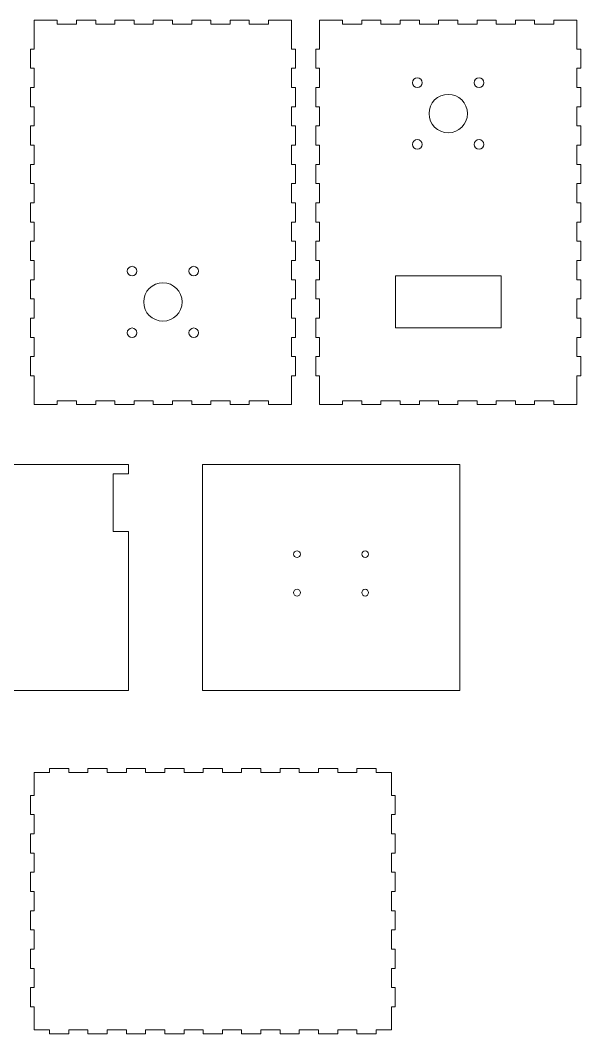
# Model space of a CAD drawing. Header units: millimetres. Extents: x 680 to 1373, y -561 to -34.
# Drawn here: x 1081 to 1373, y -561 to -34 of the extents above; entities that cross this region are included whole.
import ezdxf

# ---------------------------------------------------------------- set-up
doc = ezdxf.new("R2010")
doc.units = ezdxf.units.MM
doc.header["$MEASUREMENT"] = 0
doc.layers.add('line', color=7, linetype='Continuous', lineweight=0)

# ---------------------------------------------------------------- blocks, each defined once
blk = doc.blocks.new('Block_0')
at = {"layer": 'line', "color": 250, "lineweight": 9, "true_color": 0x231f20}
for points in [[(1139.14, -166.94), (1139.14, -166.94), (1139.14, -166.94), (1139.14, -166.94), (1137.76, -166.94), (1136.64, -165.82), (1136.64, -164.44), (1136.64, -164.44), (1136.64, -164.44), (1136.64, -164.44), (1136.64, -163.06), (1137.76, -161.94), (1139.14, -161.94), (1139.14, -161.94), (1139.14, -161.94), (1139.14, -161.94), (1140.52, -161.94), (1141.64, -163.06), (1141.64, -164.44), (1141.64, -164.44), (1141.64, -164.44), (1141.64, -164.44), (1141.64, -165.82), (1140.52, -166.94), (1139.14, -166.94)], [(1171.24, -166.94), (1171.24, -166.94), (1171.24, -166.94), (1171.24, -166.94), (1169.86, -166.94), (1168.74, -165.82), (1168.74, -164.44), (1168.74, -164.44), (1168.74, -164.44), (1168.74, -164.44), (1168.74, -163.06), (1169.86, -161.94), (1171.24, -161.94), (1171.24, -161.94), (1171.24, -161.94), (1171.24, -161.94), (1172.62, -161.94), (1173.74, -163.06), (1173.74, -164.44), (1173.74, -164.44), (1173.74, -164.44), (1173.74, -164.44), (1173.74, -165.82), (1172.62, -166.94), (1171.24, -166.94)], [(1139.14, -199.04), (1139.14, -199.04), (1139.14, -199.04), (1139.14, -199.04), (1137.76, -199.04), (1136.64, -197.92), (1136.64, -196.54), (1136.64, -196.54), (1136.64, -196.54), (1136.64, -196.54), (1136.64, -195.16), (1137.76, -194.04), (1139.14, -194.04), (1139.14, -194.04), (1139.14, -194.04), (1139.14, -194.04), (1140.52, -194.04), (1141.64, -195.16), (1141.64, -196.54), (1141.64, -196.54), (1141.64, -196.54), (1141.64, -196.54), (1141.64, -197.92), (1140.52, -199.04), (1139.14, -199.04)], [(1171.24, -199.04), (1171.24, -199.04), (1171.24, -199.04), (1171.24, -199.04), (1169.86, -199.04), (1168.74, -197.92), (1168.74, -196.54), (1168.74, -196.54), (1168.74, -196.54), (1168.74, -196.54), (1168.74, -195.16), (1169.86, -194.04), (1171.24, -194.04), (1171.24, -194.04), (1171.24, -194.04), (1171.24, -194.04), (1172.62, -194.04), (1173.74, -195.16), (1173.74, -196.54), (1173.74, -196.54), (1173.74, -196.54), (1173.74, -196.54), (1173.74, -197.92), (1172.62, -199.04), (1171.24, -199.04)]]:
    blk.add_open_spline(points, degree=3, knots=[0, 0, 0, 0, 1, 1, 1, 2, 2, 2, 3, 3, 3, 4, 4, 4, 5, 5, 5, 6, 6, 6, 7, 7, 7, 8, 8, 8, 8], dxfattribs=at)
blk = doc.blocks.new('Block_1')
at = {"layer": 'line', "color": 250, "lineweight": 9, "true_color": 0x231f20}
for points in [[(1287.69, -68.93), (1287.69, -68.93), (1287.69, -68.93), (1287.69, -68.93), (1286.31, -68.93), (1285.19, -67.81), (1285.19, -66.43), (1285.19, -66.43), (1285.19, -66.43), (1285.19, -66.43), (1285.19, -65.05), (1286.31, -63.93), (1287.69, -63.93), (1287.69, -63.93), (1287.69, -63.93), (1287.69, -63.93), (1289.07, -63.93), (1290.19, -65.05), (1290.19, -66.43), (1290.19, -66.43), (1290.19, -66.43), (1290.19, -66.43), (1290.19, -67.81), (1289.07, -68.93), (1287.69, -68.93)], [(1319.79, -68.93), (1319.79, -68.93), (1319.79, -68.93), (1319.79, -68.93), (1318.41, -68.93), (1317.29, -67.81), (1317.29, -66.43), (1317.29, -66.43), (1317.29, -66.43), (1317.29, -66.43), (1317.29, -65.05), (1318.41, -63.93), (1319.79, -63.93), (1319.79, -63.93), (1319.79, -63.93), (1319.79, -63.93), (1321.17, -63.93), (1322.29, -65.05), (1322.29, -66.43), (1322.29, -66.43), (1322.29, -66.43), (1322.29, -66.43), (1322.29, -67.81), (1321.17, -68.93), (1319.79, -68.93)], [(1287.69, -101.03), (1287.69, -101.03), (1287.69, -101.03), (1287.69, -101.03), (1286.31, -101.03), (1285.19, -99.91), (1285.19, -98.53), (1285.19, -98.53), (1285.19, -98.53), (1285.19, -98.53), (1285.19, -97.15), (1286.31, -96.03), (1287.69, -96.03), (1287.69, -96.03), (1287.69, -96.03), (1287.69, -96.03), (1289.07, -96.03), (1290.19, -97.15), (1290.19, -98.53), (1290.19, -98.53), (1290.19, -98.53), (1290.19, -98.53), (1290.19, -99.91), (1289.07, -101.03), (1287.69, -101.03)], [(1319.79, -101.03), (1319.79, -101.03), (1319.79, -101.03), (1319.79, -101.03), (1318.41, -101.03), (1317.29, -99.91), (1317.29, -98.53), (1317.29, -98.53), (1317.29, -98.53), (1317.29, -98.53), (1317.29, -97.15), (1318.41, -96.03), (1319.79, -96.03), (1319.79, -96.03), (1319.79, -96.03), (1319.79, -96.03), (1321.17, -96.03), (1322.29, -97.15), (1322.29, -98.53), (1322.29, -98.53), (1322.29, -98.53), (1322.29, -98.53), (1322.29, -99.91), (1321.17, -101.03), (1319.79, -101.03)]]:
    blk.add_open_spline(points, degree=3, knots=[0, 0, 0, 0, 1, 1, 1, 2, 2, 2, 3, 3, 3, 4, 4, 4, 5, 5, 5, 6, 6, 6, 7, 7, 7, 8, 8, 8, 8], dxfattribs=at)

msp = doc.modelspace()

# ---------------------------------------------------------------- linework, layer by layer
at = {"layer": 'line', "color": 250, "lineweight": 9, "true_color": 0x231f20}
for points in [[(1331.24, -193.93), (1276.24, -193.93), (1276.24, -166.93), (1331.24, -166.93)], [(1129.23, -270), (1129.23, -300), (1137.23, -300), (1137.23, -382.6), (1003.23, -382.6), (1003.23, -265), (1137.23, -265), (1137.23, -270)]]:
    msp.add_lwpolyline(points, close=True, dxfattribs=at)
for points, knots in [([(1088.19, -33.93), (1088.19, -33.93), (1088.19, -48.93), (1088.19, -48.93), (1088.19, -48.93), (1086.19, -48.93), (1086.19, -48.93), (1086.19, -48.93), (1086.19, -58.93), (1086.19, -58.93), (1086.19, -58.93), (1088.19, -58.93), (1088.19, -58.93), (1088.19, -58.93), (1088.19, -68.93), (1088.19, -68.93), (1088.19, -68.93), (1086.19, -68.93), (1086.19, -68.93), (1086.19, -68.93), (1086.19, -78.93), (1086.19, -78.93), (1086.19, -78.93), (1088.19, -78.93), (1088.19, -78.93), (1088.19, -78.93), (1088.19, -88.93), (1088.19, -88.93), (1088.19, -88.93), (1086.19, -88.93), (1086.19, -88.93), (1086.19, -88.93), (1086.19, -98.93), (1086.19, -98.93), (1086.19, -98.93), (1088.19, -98.93), (1088.19, -98.93), (1088.19, -98.93), (1088.19, -108.93), (1088.19, -108.93), (1088.19, -108.93), (1086.19, -108.93), (1086.19, -108.93), (1086.19, -108.93), (1086.19, -118.93), (1086.19, -118.93), (1086.19, -118.93), (1088.19, -118.93), (1088.19, -118.93), (1088.19, -118.93), (1088.19, -128.93), (1088.19, -128.93), (1088.19, -128.93), (1086.19, -128.93), (1086.19, -128.93), (1086.19, -128.93), (1086.19, -138.93), (1086.19, -138.93), (1086.19, -138.93), (1088.19, -138.93), (1088.19, -138.93), (1088.19, -138.93), (1088.19, -148.93), (1088.19, -148.93), (1088.19, -148.93), (1086.19, -148.93), (1086.19, -148.93), (1086.19, -148.93), (1086.19, -158.93), (1086.19, -158.93), (1086.19, -158.93), (1088.19, -158.93), (1088.19, -158.93), (1088.19, -158.93), (1088.19, -168.93), (1088.19, -168.93), (1088.19, -168.93), (1086.19, -168.93), (1086.19, -168.93), (1086.19, -168.93), (1086.19, -178.93), (1086.19, -178.93), (1086.19, -178.93), (1088.19, -178.93), (1088.19, -178.93), (1088.19, -178.93), (1088.19, -188.93), (1088.19, -188.93), (1088.19, -188.93), (1086.19, -188.93), (1086.19, -188.93), (1086.19, -188.93), (1086.19, -198.93), (1086.19, -198.93), (1086.19, -198.93), (1088.19, -198.93), (1088.19, -198.93), (1088.19, -198.93), (1088.19, -208.93), (1088.19, -208.93), (1088.19, -208.93), (1086.19, -208.93), (1086.19, -208.93), (1086.19, -208.93), (1086.19, -218.93), (1086.19, -218.93), (1086.19, -218.93), (1088.19, -218.93), (1088.19, -218.93), (1088.19, -218.93), (1088.19, -228.93), (1088.19, -228.93), (1088.19, -228.93), (1088.19, -233.93), (1088.19, -233.93), (1088.19, -233.93), (1100.19, -233.93), (1100.19, -233.93), (1100.19, -233.93), (1100.19, -231.93), (1100.19, -231.93), (1100.19, -231.93), (1110.19, -231.93), (1110.19, -231.93), (1110.19, -231.93), (1110.19, -233.93), (1110.19, -233.93), (1110.19, -233.93), (1120.19, -233.93), (1120.19, -233.93), (1120.19, -233.93), (1120.19, -231.93), (1120.19, -231.93), (1120.19, -231.93), (1130.19, -231.93), (1130.19, -231.93), (1130.19, -231.93), (1130.19, -233.93), (1130.19, -233.93), (1130.19, -233.93), (1140.19, -233.93), (1140.19, -233.93), (1140.19, -233.93), (1140.19, -231.93), (1140.19, -231.93), (1140.19, -231.93), (1150.19, -231.93), (1150.19, -231.93), (1150.19, -231.93), (1150.19, -233.93), (1150.19, -233.93), (1150.19, -233.93), (1160.19, -233.93), (1160.19, -233.93), (1160.19, -233.93), (1160.19, -231.93), (1160.19, -231.93), (1160.19, -231.93), (1170.19, -231.93), (1170.19, -231.93), (1170.19, -231.93), (1170.19, -233.93), (1170.19, -233.93), (1170.19, -233.93), (1180.19, -233.93), (1180.19, -233.93), (1180.19, -233.93), (1180.19, -231.93), (1180.19, -231.93), (1180.19, -231.93), (1190.19, -231.93), (1190.19, -231.93), (1190.19, -231.93), (1190.19, -233.93), (1190.19, -233.93), (1190.19, -233.93), (1200.19, -233.93), (1200.19, -233.93), (1200.19, -233.93), (1200.19, -231.93), (1200.19, -231.93), (1200.19, -231.93), (1210.19, -231.93), (1210.19, -231.93), (1210.19, -231.93), (1210.19, -233.93), (1210.19, -233.93), (1210.19, -233.93), (1220.19, -233.93), (1220.19, -233.93), (1220.19, -233.93), (1222.19, -233.93), (1222.19, -233.93), (1222.19, -233.93), (1222.19, -218.93), (1222.19, -218.93), (1222.19, -218.93), (1224.19, -218.93), (1224.19, -218.93), (1224.19, -218.93), (1224.19, -208.93), (1224.19, -208.93), (1224.19, -208.93), (1222.19, -208.93), (1222.19, -208.93), (1222.19, -208.93), (1222.19, -198.93), (1222.19, -198.93), (1222.19, -198.93), (1224.19, -198.93), (1224.19, -198.93), (1224.19, -198.93), (1224.19, -188.93), (1224.19, -188.93), (1224.19, -188.93), (1222.19, -188.93), (1222.19, -188.93), (1222.19, -188.93), (1222.19, -178.93), (1222.19, -178.93), (1222.19, -178.93), (1224.19, -178.93), (1224.19, -178.93), (1224.19, -178.93), (1224.19, -168.93), (1224.19, -168.93), (1224.19, -168.93), (1222.19, -168.93), (1222.19, -168.93), (1222.19, -168.93), (1222.19, -158.93), (1222.19, -158.93), (1222.19, -158.93), (1224.19, -158.93), (1224.19, -158.93), (1224.19, -158.93), (1224.19, -148.93), (1224.19, -148.93), (1224.19, -148.93), (1222.19, -148.93), (1222.19, -148.93), (1222.19, -148.93), (1222.19, -138.93), (1222.19, -138.93), (1222.19, -138.93), (1224.19, -138.93), (1224.19, -138.93), (1224.19, -138.93), (1224.19, -128.93), (1224.19, -128.93), (1224.19, -128.93), (1222.19, -128.93), (1222.19, -128.93), (1222.19, -128.93), (1222.19, -118.93), (1222.19, -118.93), (1222.19, -118.93), (1224.19, -118.93), (1224.19, -118.93), (1224.19, -118.93), (1224.19, -108.93), (1224.19, -108.93), (1224.19, -108.93), (1222.19, -108.93), (1222.19, -108.93), (1222.19, -108.93), (1222.19, -98.93), (1222.19, -98.93), (1222.19, -98.93), (1224.19, -98.93), (1224.19, -98.93), (1224.19, -98.93), (1224.19, -88.93), (1224.19, -88.93), (1224.19, -88.93), (1222.19, -88.93), (1222.19, -88.93), (1222.19, -88.93), (1222.19, -78.93), (1222.19, -78.93), (1222.19, -78.93), (1224.19, -78.93), (1224.19, -78.93), (1224.19, -78.93), (1224.19, -68.93), (1224.19, -68.93), (1224.19, -68.93), (1222.19, -68.93), (1222.19, -68.93), (1222.19, -68.93), (1222.19, -58.93), (1222.19, -58.93), (1222.19, -58.93), (1224.19, -58.93), (1224.19, -58.93), (1224.19, -58.93), (1224.19, -48.93), (1224.19, -48.93), (1224.19, -48.93), (1222.19, -48.93), (1222.19, -48.93), (1222.19, -48.93), (1222.19, -38.93), (1222.19, -38.93), (1222.19, -38.93), (1222.19, -33.93), (1222.19, -33.93), (1222.19, -33.93), (1210.19, -33.93), (1210.19, -33.93), (1210.19, -33.93), (1210.19, -35.93), (1210.19, -35.93), (1210.19, -35.93), (1200.19, -35.93), (1200.19, -35.93), (1200.19, -35.93), (1200.19, -33.93), (1200.19, -33.93), (1200.19, -33.93), (1190.19, -33.93), (1190.19, -33.93), (1190.19, -33.93), (1190.19, -35.93), (1190.19, -35.93), (1190.19, -35.93), (1180.19, -35.93), (1180.19, -35.93), (1180.19, -35.93), (1180.19, -33.93), (1180.19, -33.93), (1180.19, -33.93), (1170.19, -33.93), (1170.19, -33.93), (1170.19, -33.93), (1170.19, -35.93), (1170.19, -35.93), (1170.19, -35.93), (1160.19, -35.93), (1160.19, -35.93), (1160.19, -35.93), (1160.19, -33.93), (1160.19, -33.93), (1160.19, -33.93), (1150.19, -33.93), (1150.19, -33.93), (1150.19, -33.93), (1150.19, -35.93), (1150.19, -35.93), (1150.19, -35.93), (1140.19, -35.93), (1140.19, -35.93), (1140.19, -35.93), (1140.19, -33.93), (1140.19, -33.93), (1140.19, -33.93), (1130.19, -33.93), (1130.19, -33.93), (1130.19, -33.93), (1130.19, -35.93), (1130.19, -35.93), (1130.19, -35.93), (1120.19, -35.93), (1120.19, -35.93), (1120.19, -35.93), (1120.19, -33.93), (1120.19, -33.93), (1120.19, -33.93), (1110.19, -33.93), (1110.19, -33.93), (1110.19, -33.93), (1110.19, -35.93), (1110.19, -35.93), (1110.19, -35.93), (1100.19, -35.93), (1100.19, -35.93), (1100.19, -35.93), (1100.19, -33.93), (1100.19, -33.93), (1100.19, -33.93), (1090.19, -33.93), (1090.19, -33.93), (1090.19, -33.93), (1088.19, -33.93), (1088.19, -33.93)], [0, 0, 0, 0, 1, 1, 1, 2, 2, 2, 3, 3, 3, 4, 4, 4, 5, 5, 5, 6, 6, 6, 7, 7, 7, 8, 8, 8, 9, 9, 9, 10, 10, 10, 11, 11, 11, 12, 12, 12, 13, 13, 13, 14, 14, 14, 15, 15, 15, 16, 16, 16, 17, 17, 17, 18, 18, 18, 19, 19, 19, 20, 20, 20, 21, 21, 21, 22, 22, 22, 23, 23, 23, 24, 24, 24, 25, 25, 25, 26, 26, 26, 27, 27, 27, 28, 28, 28, 29, 29, 29, 30, 30, 30, 31, 31, 31, 32, 32, 32, 33, 33, 33, 34, 34, 34, 35, 35, 35, 36, 36, 36, 37, 37, 37, 38, 38, 38, 39, 39, 39, 40, 40, 40, 41, 41, 41, 42, 42, 42, 43, 43, 43, 44, 44, 44, 45, 45, 45, 46, 46, 46, 47, 47, 47, 48, 48, 48, 49, 49, 49, 50, 50, 50, 51, 51, 51, 52, 52, 52, 53, 53, 53, 54, 54, 54, 55, 55, 55, 56, 56, 56, 57, 57, 57, 58, 58, 58, 59, 59, 59, 60, 60, 60, 61, 61, 61, 62, 62, 62, 63, 63, 63, 64, 64, 64, 65, 65, 65, 66, 66, 66, 67, 67, 67, 68, 68, 68, 69, 69, 69, 70, 70, 70, 71, 71, 71, 72, 72, 72, 73, 73, 73, 74, 74, 74, 75, 75, 75, 76, 76, 76, 77, 77, 77, 78, 78, 78, 79, 79, 79, 80, 80, 80, 81, 81, 81, 82, 82, 82, 83, 83, 83, 84, 84, 84, 85, 85, 85, 86, 86, 86, 87, 87, 87, 88, 88, 88, 89, 89, 89, 90, 90, 90, 91, 91, 91, 92, 92, 92, 93, 93, 93, 94, 94, 94, 95, 95, 95, 96, 96, 96, 97, 97, 97, 98, 98, 98, 99, 99, 99, 100, 100, 100, 101, 101, 101, 102, 102, 102, 103, 103, 103, 104, 104, 104, 105, 105, 105, 106, 106, 106, 107, 107, 107, 108, 108, 108, 109, 109, 109, 110, 110, 110, 111, 111, 111, 112, 112, 112, 113, 113, 113, 114, 114, 114, 115, 115, 115, 116, 116, 116, 117, 117, 117, 118, 118, 118, 119, 119, 119, 120, 120, 120, 121, 121, 121, 122, 122, 122, 123, 123, 123, 124, 124, 124, 125, 125, 125, 126, 126, 126, 127, 127, 127, 128, 128, 128, 128]), ([(1236.74, -33.93), (1236.74, -33.93), (1236.74, -48.93), (1236.74, -48.93), (1236.74, -48.93), (1234.74, -48.93), (1234.74, -48.93), (1234.74, -48.93), (1234.74, -58.93), (1234.74, -58.93), (1234.74, -58.93), (1236.74, -58.93), (1236.74, -58.93), (1236.74, -58.93), (1236.74, -68.93), (1236.74, -68.93), (1236.74, -68.93), (1234.74, -68.93), (1234.74, -68.93), (1234.74, -68.93), (1234.74, -78.93), (1234.74, -78.93), (1234.74, -78.93), (1236.74, -78.93), (1236.74, -78.93), (1236.74, -78.93), (1236.74, -88.93), (1236.74, -88.93), (1236.74, -88.93), (1234.74, -88.93), (1234.74, -88.93), (1234.74, -88.93), (1234.74, -98.93), (1234.74, -98.93), (1234.74, -98.93), (1236.74, -98.93), (1236.74, -98.93), (1236.74, -98.93), (1236.74, -108.93), (1236.74, -108.93), (1236.74, -108.93), (1234.74, -108.93), (1234.74, -108.93), (1234.74, -108.93), (1234.74, -118.93), (1234.74, -118.93), (1234.74, -118.93), (1236.74, -118.93), (1236.74, -118.93), (1236.74, -118.93), (1236.74, -128.93), (1236.74, -128.93), (1236.74, -128.93), (1234.74, -128.93), (1234.74, -128.93), (1234.74, -128.93), (1234.74, -138.93), (1234.74, -138.93), (1234.74, -138.93), (1236.74, -138.93), (1236.74, -138.93), (1236.74, -138.93), (1236.74, -148.93), (1236.74, -148.93), (1236.74, -148.93), (1234.74, -148.93), (1234.74, -148.93), (1234.74, -148.93), (1234.74, -158.93), (1234.74, -158.93), (1234.74, -158.93), (1236.74, -158.93), (1236.74, -158.93), (1236.74, -158.93), (1236.74, -168.93), (1236.74, -168.93), (1236.74, -168.93), (1234.74, -168.93), (1234.74, -168.93), (1234.74, -168.93), (1234.74, -178.93), (1234.74, -178.93), (1234.74, -178.93), (1236.74, -178.93), (1236.74, -178.93), (1236.74, -178.93), (1236.74, -188.93), (1236.74, -188.93), (1236.74, -188.93), (1234.74, -188.93), (1234.74, -188.93), (1234.74, -188.93), (1234.74, -198.93), (1234.74, -198.93), (1234.74, -198.93), (1236.74, -198.93), (1236.74, -198.93), (1236.74, -198.93), (1236.74, -208.93), (1236.74, -208.93), (1236.74, -208.93), (1234.74, -208.93), (1234.74, -208.93), (1234.74, -208.93), (1234.74, -218.93), (1234.74, -218.93), (1234.74, -218.93), (1236.74, -218.93), (1236.74, -218.93), (1236.74, -218.93), (1236.74, -228.93), (1236.74, -228.93), (1236.74, -228.93), (1236.74, -233.93), (1236.74, -233.93), (1236.74, -233.93), (1248.74, -233.93), (1248.74, -233.93), (1248.74, -233.93), (1248.74, -231.93), (1248.74, -231.93), (1248.74, -231.93), (1258.74, -231.93), (1258.74, -231.93), (1258.74, -231.93), (1258.74, -233.93), (1258.74, -233.93), (1258.74, -233.93), (1268.74, -233.93), (1268.74, -233.93), (1268.74, -233.93), (1268.74, -231.93), (1268.74, -231.93), (1268.74, -231.93), (1278.74, -231.93), (1278.74, -231.93), (1278.74, -231.93), (1278.74, -233.93), (1278.74, -233.93), (1278.74, -233.93), (1288.74, -233.93), (1288.74, -233.93), (1288.74, -233.93), (1288.74, -231.93), (1288.74, -231.93), (1288.74, -231.93), (1298.74, -231.93), (1298.74, -231.93), (1298.74, -231.93), (1298.74, -233.93), (1298.74, -233.93), (1298.74, -233.93), (1308.74, -233.93), (1308.74, -233.93), (1308.74, -233.93), (1308.74, -231.93), (1308.74, -231.93), (1308.74, -231.93), (1318.74, -231.93), (1318.74, -231.93), (1318.74, -231.93), (1318.74, -233.93), (1318.74, -233.93), (1318.74, -233.93), (1328.74, -233.93), (1328.74, -233.93), (1328.74, -233.93), (1328.74, -231.93), (1328.74, -231.93), (1328.74, -231.93), (1338.74, -231.93), (1338.74, -231.93), (1338.74, -231.93), (1338.74, -233.93), (1338.74, -233.93), (1338.74, -233.93), (1348.74, -233.93), (1348.74, -233.93), (1348.74, -233.93), (1348.74, -231.93), (1348.74, -231.93), (1348.74, -231.93), (1358.74, -231.93), (1358.74, -231.93), (1358.74, -231.93), (1358.74, -233.93), (1358.74, -233.93), (1358.74, -233.93), (1368.74, -233.93), (1368.74, -233.93), (1368.74, -233.93), (1370.74, -233.93), (1370.74, -233.93), (1370.74, -233.93), (1370.74, -218.93), (1370.74, -218.93), (1370.74, -218.93), (1372.74, -218.93), (1372.74, -218.93), (1372.74, -218.93), (1372.74, -208.93), (1372.74, -208.93), (1372.74, -208.93), (1370.74, -208.93), (1370.74, -208.93), (1370.74, -208.93), (1370.74, -198.93), (1370.74, -198.93), (1370.74, -198.93), (1372.74, -198.93), (1372.74, -198.93), (1372.74, -198.93), (1372.74, -188.93), (1372.74, -188.93), (1372.74, -188.93), (1370.74, -188.93), (1370.74, -188.93), (1370.74, -188.93), (1370.74, -178.93), (1370.74, -178.93), (1370.74, -178.93), (1372.74, -178.93), (1372.74, -178.93), (1372.74, -178.93), (1372.74, -168.93), (1372.74, -168.93), (1372.74, -168.93), (1370.74, -168.93), (1370.74, -168.93), (1370.74, -168.93), (1370.74, -158.93), (1370.74, -158.93), (1370.74, -158.93), (1372.74, -158.93), (1372.74, -158.93), (1372.74, -158.93), (1372.74, -148.93), (1372.74, -148.93), (1372.74, -148.93), (1370.74, -148.93), (1370.74, -148.93), (1370.74, -148.93), (1370.74, -138.93), (1370.74, -138.93), (1370.74, -138.93), (1372.74, -138.93), (1372.74, -138.93), (1372.74, -138.93), (1372.74, -128.93), (1372.74, -128.93), (1372.74, -128.93), (1370.74, -128.93), (1370.74, -128.93), (1370.74, -128.93), (1370.74, -118.93), (1370.74, -118.93), (1370.74, -118.93), (1372.74, -118.93), (1372.74, -118.93), (1372.74, -118.93), (1372.74, -108.93), (1372.74, -108.93), (1372.74, -108.93), (1370.74, -108.93), (1370.74, -108.93), (1370.74, -108.93), (1370.74, -98.93), (1370.74, -98.93), (1370.74, -98.93), (1372.74, -98.93), (1372.74, -98.93), (1372.74, -98.93), (1372.74, -88.93), (1372.74, -88.93), (1372.74, -88.93), (1370.74, -88.93), (1370.74, -88.93), (1370.74, -88.93), (1370.74, -78.93), (1370.74, -78.93), (1370.74, -78.93), (1372.74, -78.93), (1372.74, -78.93), (1372.74, -78.93), (1372.74, -68.93), (1372.74, -68.93), (1372.74, -68.93), (1370.74, -68.93), (1370.74, -68.93), (1370.74, -68.93), (1370.74, -58.93), (1370.74, -58.93), (1370.74, -58.93), (1372.74, -58.93), (1372.74, -58.93), (1372.74, -58.93), (1372.74, -48.93), (1372.74, -48.93), (1372.74, -48.93), (1370.74, -48.93), (1370.74, -48.93), (1370.74, -48.93), (1370.74, -38.93), (1370.74, -38.93), (1370.74, -38.93), (1370.74, -33.93), (1370.74, -33.93), (1370.74, -33.93), (1358.74, -33.93), (1358.74, -33.93), (1358.74, -33.93), (1358.74, -35.93), (1358.74, -35.93), (1358.74, -35.93), (1348.74, -35.93), (1348.74, -35.93), (1348.74, -35.93), (1348.74, -33.93), (1348.74, -33.93), (1348.74, -33.93), (1338.74, -33.93), (1338.74, -33.93), (1338.74, -33.93), (1338.74, -35.93), (1338.74, -35.93), (1338.74, -35.93), (1328.74, -35.93), (1328.74, -35.93), (1328.74, -35.93), (1328.74, -33.93), (1328.74, -33.93), (1328.74, -33.93), (1318.74, -33.93), (1318.74, -33.93), (1318.74, -33.93), (1318.74, -35.93), (1318.74, -35.93), (1318.74, -35.93), (1308.74, -35.93), (1308.74, -35.93), (1308.74, -35.93), (1308.74, -33.93), (1308.74, -33.93), (1308.74, -33.93), (1298.74, -33.93), (1298.74, -33.93), (1298.74, -33.93), (1298.74, -35.93), (1298.74, -35.93), (1298.74, -35.93), (1288.74, -35.93), (1288.74, -35.93), (1288.74, -35.93), (1288.74, -33.93), (1288.74, -33.93), (1288.74, -33.93), (1278.74, -33.93), (1278.74, -33.93), (1278.74, -33.93), (1278.74, -35.93), (1278.74, -35.93), (1278.74, -35.93), (1268.74, -35.93), (1268.74, -35.93), (1268.74, -35.93), (1268.74, -33.93), (1268.74, -33.93), (1268.74, -33.93), (1258.74, -33.93), (1258.74, -33.93), (1258.74, -33.93), (1258.74, -35.93), (1258.74, -35.93), (1258.74, -35.93), (1248.74, -35.93), (1248.74, -35.93), (1248.74, -35.93), (1248.74, -33.93), (1248.74, -33.93), (1248.74, -33.93), (1238.74, -33.93), (1238.74, -33.93), (1238.74, -33.93), (1236.74, -33.93), (1236.74, -33.93)], [0, 0, 0, 0, 1, 1, 1, 2, 2, 2, 3, 3, 3, 4, 4, 4, 5, 5, 5, 6, 6, 6, 7, 7, 7, 8, 8, 8, 9, 9, 9, 10, 10, 10, 11, 11, 11, 12, 12, 12, 13, 13, 13, 14, 14, 14, 15, 15, 15, 16, 16, 16, 17, 17, 17, 18, 18, 18, 19, 19, 19, 20, 20, 20, 21, 21, 21, 22, 22, 22, 23, 23, 23, 24, 24, 24, 25, 25, 25, 26, 26, 26, 27, 27, 27, 28, 28, 28, 29, 29, 29, 30, 30, 30, 31, 31, 31, 32, 32, 32, 33, 33, 33, 34, 34, 34, 35, 35, 35, 36, 36, 36, 37, 37, 37, 38, 38, 38, 39, 39, 39, 40, 40, 40, 41, 41, 41, 42, 42, 42, 43, 43, 43, 44, 44, 44, 45, 45, 45, 46, 46, 46, 47, 47, 47, 48, 48, 48, 49, 49, 49, 50, 50, 50, 51, 51, 51, 52, 52, 52, 53, 53, 53, 54, 54, 54, 55, 55, 55, 56, 56, 56, 57, 57, 57, 58, 58, 58, 59, 59, 59, 60, 60, 60, 61, 61, 61, 62, 62, 62, 63, 63, 63, 64, 64, 64, 65, 65, 65, 66, 66, 66, 67, 67, 67, 68, 68, 68, 69, 69, 69, 70, 70, 70, 71, 71, 71, 72, 72, 72, 73, 73, 73, 74, 74, 74, 75, 75, 75, 76, 76, 76, 77, 77, 77, 78, 78, 78, 79, 79, 79, 80, 80, 80, 81, 81, 81, 82, 82, 82, 83, 83, 83, 84, 84, 84, 85, 85, 85, 86, 86, 86, 87, 87, 87, 88, 88, 88, 89, 89, 89, 90, 90, 90, 91, 91, 91, 92, 92, 92, 93, 93, 93, 94, 94, 94, 95, 95, 95, 96, 96, 96, 97, 97, 97, 98, 98, 98, 99, 99, 99, 100, 100, 100, 101, 101, 101, 102, 102, 102, 103, 103, 103, 104, 104, 104, 105, 105, 105, 106, 106, 106, 107, 107, 107, 108, 108, 108, 109, 109, 109, 110, 110, 110, 111, 111, 111, 112, 112, 112, 113, 113, 113, 114, 114, 114, 115, 115, 115, 116, 116, 116, 117, 117, 117, 118, 118, 118, 119, 119, 119, 120, 120, 120, 121, 121, 121, 122, 122, 122, 123, 123, 123, 124, 124, 124, 125, 125, 125, 126, 126, 126, 127, 127, 127, 128, 128, 128, 128]), ([(1303.74, -92.48), (1303.74, -92.48), (1303.74, -92.48), (1303.74, -92.48), (1298.22, -92.48), (1293.74, -88.01), (1293.74, -82.48), (1293.74, -82.48), (1293.74, -82.48), (1293.74, -82.48), (1293.74, -76.96), (1298.22, -72.48), (1303.74, -72.48), (1303.74, -72.48), (1303.74, -72.48), (1303.74, -72.48), (1309.26, -72.48), (1313.74, -76.96), (1313.74, -82.48), (1313.74, -82.48), (1313.74, -82.48), (1313.74, -82.48), (1313.74, -88.01), (1309.26, -92.48), (1303.74, -92.48)], [0, 0, 0, 0, 1, 1, 1, 2, 2, 2, 3, 3, 3, 4, 4, 4, 5, 5, 5, 6, 6, 6, 7, 7, 7, 8, 8, 8, 8]), ([(1155.19, -190.49), (1155.19, -190.49), (1155.19, -190.49), (1155.19, -190.49), (1149.67, -190.49), (1145.19, -186.01), (1145.19, -180.49), (1145.19, -180.49), (1145.19, -180.49), (1145.19, -180.49), (1145.19, -174.96), (1149.67, -170.49), (1155.19, -170.49), (1155.19, -170.49), (1155.19, -170.49), (1155.19, -170.49), (1160.72, -170.49), (1165.19, -174.96), (1165.19, -180.49), (1165.19, -180.49), (1165.19, -180.49), (1165.19, -180.49), (1165.19, -186.01), (1160.72, -190.49), (1155.19, -190.49)], [0, 0, 0, 0, 1, 1, 1, 2, 2, 2, 3, 3, 3, 4, 4, 4, 5, 5, 5, 6, 6, 6, 7, 7, 7, 8, 8, 8, 8]), ([(1309.77, -265), (1309.77, -265), (1309.77, -382.6), (1309.77, -382.6), (1265.1, -382.6), (1220.44, -382.6), (1175.77, -382.6), (1175.77, -382.6), (1175.77, -265), (1175.77, -265), (1175.77, -265), (1309.77, -265), (1309.77, -265)], [0, 0, 0, 0, 1, 1, 1, 2, 2, 2, 3, 3, 3, 4, 4, 4, 4]), ([(1225.02, -313.5), (1225.02, -313.5), (1225.02, -313.5), (1225.02, -313.5), (1224.05, -313.5), (1223.27, -312.72), (1223.27, -311.75), (1223.27, -311.75), (1223.27, -311.75), (1223.27, -311.75), (1223.27, -310.78), (1224.05, -310), (1225.02, -310), (1225.02, -310), (1225.02, -310), (1225.02, -310), (1225.99, -310), (1226.77, -310.78), (1226.77, -311.75), (1226.77, -311.75), (1226.77, -311.75), (1226.77, -311.75), (1226.77, -312.72), (1225.99, -313.5), (1225.02, -313.5)], [0, 0, 0, 0, 1, 1, 1, 2, 2, 2, 3, 3, 3, 4, 4, 4, 5, 5, 5, 6, 6, 6, 7, 7, 7, 8, 8, 8, 8]), ([(1225.02, -313.5), (1225.02, -313.5), (1225.02, -313.5), (1225.02, -313.5), (1224.05, -313.5), (1223.27, -312.72), (1223.27, -311.75), (1223.27, -311.75), (1223.27, -311.75), (1223.27, -311.75), (1223.27, -310.78), (1224.05, -310), (1225.02, -310), (1225.02, -310), (1225.02, -310), (1225.02, -310), (1225.99, -310), (1226.77, -310.78), (1226.77, -311.75), (1226.77, -311.75), (1226.77, -311.75), (1226.77, -311.75), (1226.77, -312.72), (1225.99, -313.5), (1225.02, -313.5)], [0, 0, 0, 0, 1, 1, 1, 2, 2, 2, 3, 3, 3, 4, 4, 4, 5, 5, 5, 6, 6, 6, 7, 7, 7, 8, 8, 8, 8]), ([(1260.52, -313.5), (1260.52, -313.5), (1260.52, -313.5), (1260.52, -313.5), (1259.55, -313.5), (1258.77, -312.72), (1258.77, -311.75), (1258.77, -311.75), (1258.77, -311.75), (1258.77, -311.75), (1258.77, -310.78), (1259.55, -310), (1260.52, -310), (1260.52, -310), (1260.52, -310), (1260.52, -310), (1261.49, -310), (1262.27, -310.78), (1262.27, -311.75), (1262.27, -311.75), (1262.27, -311.75), (1262.27, -311.75), (1262.27, -312.72), (1261.49, -313.5), (1260.52, -313.5)], [0, 0, 0, 0, 1, 1, 1, 2, 2, 2, 3, 3, 3, 4, 4, 4, 5, 5, 5, 6, 6, 6, 7, 7, 7, 8, 8, 8, 8]), ([(1260.52, -313.5), (1260.52, -313.5), (1260.52, -313.5), (1260.52, -313.5), (1259.55, -313.5), (1258.77, -312.72), (1258.77, -311.75), (1258.77, -311.75), (1258.77, -311.75), (1258.77, -311.75), (1258.77, -310.78), (1259.55, -310), (1260.52, -310), (1260.52, -310), (1260.52, -310), (1260.52, -310), (1261.49, -310), (1262.27, -310.78), (1262.27, -311.75), (1262.27, -311.75), (1262.27, -311.75), (1262.27, -311.75), (1262.27, -312.72), (1261.49, -313.5), (1260.52, -313.5)], [0, 0, 0, 0, 1, 1, 1, 2, 2, 2, 3, 3, 3, 4, 4, 4, 5, 5, 5, 6, 6, 6, 7, 7, 7, 8, 8, 8, 8]), ([(1225.02, -333.5), (1225.02, -333.5), (1225.02, -333.5), (1225.02, -333.5), (1224.05, -333.5), (1223.27, -332.72), (1223.27, -331.75), (1223.27, -331.75), (1223.27, -331.75), (1223.27, -331.75), (1223.27, -330.78), (1224.05, -330), (1225.02, -330), (1225.02, -330), (1225.02, -330), (1225.02, -330), (1225.99, -330), (1226.77, -330.78), (1226.77, -331.75), (1226.77, -331.75), (1226.77, -331.75), (1226.77, -331.75), (1226.77, -332.72), (1225.99, -333.5), (1225.02, -333.5)], [0, 0, 0, 0, 1, 1, 1, 2, 2, 2, 3, 3, 3, 4, 4, 4, 5, 5, 5, 6, 6, 6, 7, 7, 7, 8, 8, 8, 8]), ([(1225.02, -333.5), (1225.02, -333.5), (1225.02, -333.5), (1225.02, -333.5), (1224.05, -333.5), (1223.27, -332.72), (1223.27, -331.75), (1223.27, -331.75), (1223.27, -331.75), (1223.27, -331.75), (1223.27, -330.78), (1224.05, -330), (1225.02, -330), (1225.02, -330), (1225.02, -330), (1225.02, -330), (1225.99, -330), (1226.77, -330.78), (1226.77, -331.75), (1226.77, -331.75), (1226.77, -331.75), (1226.77, -331.75), (1226.77, -332.72), (1225.99, -333.5), (1225.02, -333.5)], [0, 0, 0, 0, 1, 1, 1, 2, 2, 2, 3, 3, 3, 4, 4, 4, 5, 5, 5, 6, 6, 6, 7, 7, 7, 8, 8, 8, 8]), ([(1260.52, -333.5), (1260.52, -333.5), (1260.52, -333.5), (1260.52, -333.5), (1259.55, -333.5), (1258.77, -332.72), (1258.77, -331.75), (1258.77, -331.75), (1258.77, -331.75), (1258.77, -331.75), (1258.77, -330.78), (1259.55, -330), (1260.52, -330), (1260.52, -330), (1260.52, -330), (1260.52, -330), (1261.49, -330), (1262.27, -330.78), (1262.27, -331.75), (1262.27, -331.75), (1262.27, -331.75), (1262.27, -331.75), (1262.27, -332.72), (1261.49, -333.5), (1260.52, -333.5)], [0, 0, 0, 0, 1, 1, 1, 2, 2, 2, 3, 3, 3, 4, 4, 4, 5, 5, 5, 6, 6, 6, 7, 7, 7, 8, 8, 8, 8]), ([(1260.52, -333.5), (1260.52, -333.5), (1260.52, -333.5), (1260.52, -333.5), (1259.55, -333.5), (1258.77, -332.72), (1258.77, -331.75), (1258.77, -331.75), (1258.77, -331.75), (1258.77, -331.75), (1258.77, -330.78), (1259.55, -330), (1260.52, -330), (1260.52, -330), (1260.52, -330), (1260.52, -330), (1261.49, -330), (1262.27, -330.78), (1262.27, -331.75), (1262.27, -331.75), (1262.27, -331.75), (1262.27, -331.75), (1262.27, -332.72), (1261.49, -333.5), (1260.52, -333.5)], [0, 0, 0, 0, 1, 1, 1, 2, 2, 2, 3, 3, 3, 4, 4, 4, 5, 5, 5, 6, 6, 6, 7, 7, 7, 8, 8, 8, 8]), ([(1088.19, -425.24), (1088.19, -425.24), (1088.19, -437.24), (1088.19, -437.24), (1088.19, -437.24), (1086.19, -437.24), (1086.19, -437.24), (1086.19, -437.24), (1086.19, -447.24), (1086.19, -447.24), (1086.19, -447.24), (1088.19, -447.24), (1088.19, -447.24), (1088.19, -447.24), (1088.19, -457.24), (1088.19, -457.24), (1088.19, -457.24), (1086.19, -457.24), (1086.19, -457.24), (1086.19, -457.24), (1086.19, -467.24), (1086.19, -467.24), (1086.19, -467.24), (1088.19, -467.24), (1088.19, -467.24), (1088.19, -467.24), (1088.19, -477.24), (1088.19, -477.24), (1088.19, -477.24), (1086.19, -477.24), (1086.19, -477.24), (1086.19, -477.24), (1086.19, -487.24), (1086.19, -487.24), (1086.19, -487.24), (1088.19, -487.24), (1088.19, -487.24), (1088.19, -487.24), (1088.19, -497.24), (1088.19, -497.24), (1088.19, -497.24), (1086.19, -497.24), (1086.19, -497.24), (1086.19, -497.24), (1086.19, -507.24), (1086.19, -507.24), (1086.19, -507.24), (1088.19, -507.24), (1088.19, -507.24), (1088.19, -507.24), (1088.19, -517.24), (1088.19, -517.24), (1088.19, -517.24), (1086.19, -517.24), (1086.19, -517.24), (1086.19, -517.24), (1086.19, -527.24), (1086.19, -527.24), (1086.19, -527.24), (1088.19, -527.24), (1088.19, -527.24), (1088.19, -527.24), (1088.19, -537.24), (1088.19, -537.24), (1088.19, -537.24), (1086.19, -537.24), (1086.19, -537.24), (1086.19, -537.24), (1086.19, -547.24), (1086.19, -547.24), (1086.19, -547.24), (1088.19, -547.24), (1088.19, -547.24), (1088.19, -547.24), (1088.19, -557.24), (1088.19, -557.24), (1088.19, -557.24), (1088.19, -559.24), (1088.19, -559.24), (1088.19, -559.24), (1096.19, -559.24), (1096.19, -559.24), (1096.19, -559.24), (1096.19, -561.24), (1096.19, -561.24), (1096.19, -561.24), (1106.19, -561.24), (1106.19, -561.24), (1106.19, -561.24), (1106.19, -559.24), (1106.19, -559.24), (1106.19, -559.24), (1116.19, -559.24), (1116.19, -559.24), (1116.19, -559.24), (1116.19, -561.24), (1116.19, -561.24), (1116.19, -561.24), (1126.19, -561.24), (1126.19, -561.24), (1126.19, -561.24), (1126.19, -559.24), (1126.19, -559.24), (1126.19, -559.24), (1136.19, -559.24), (1136.19, -559.24), (1136.19, -559.24), (1136.19, -561.24), (1136.19, -561.24), (1136.19, -561.24), (1146.19, -561.24), (1146.19, -561.24), (1146.19, -561.24), (1146.19, -559.24), (1146.19, -559.24), (1146.19, -559.24), (1156.19, -559.24), (1156.19, -559.24), (1156.19, -559.24), (1156.19, -561.24), (1156.19, -561.24), (1156.19, -561.24), (1166.19, -561.24), (1166.19, -561.24), (1166.19, -561.24), (1166.19, -559.24), (1166.19, -559.24), (1166.19, -559.24), (1176.19, -559.24), (1176.19, -559.24), (1176.19, -559.24), (1176.19, -561.24), (1176.19, -561.24), (1176.19, -561.24), (1186.19, -561.24), (1186.19, -561.24), (1186.19, -561.24), (1186.19, -559.24), (1186.19, -559.24), (1186.19, -559.24), (1196.19, -559.24), (1196.19, -559.24), (1196.19, -559.24), (1196.19, -561.24), (1196.19, -561.24), (1196.19, -561.24), (1206.19, -561.24), (1206.19, -561.24), (1206.19, -561.24), (1206.19, -559.24), (1206.19, -559.24), (1206.19, -559.24), (1216.19, -559.24), (1216.19, -559.24), (1216.19, -559.24), (1216.19, -561.24), (1216.19, -561.24), (1216.19, -561.24), (1226.19, -561.24), (1226.19, -561.24), (1226.19, -561.24), (1226.19, -559.24), (1226.19, -559.24), (1226.19, -559.24), (1236.19, -559.24), (1236.19, -559.24), (1236.19, -559.24), (1236.19, -561.24), (1236.19, -561.24), (1236.19, -561.24), (1246.19, -561.24), (1246.19, -561.24), (1246.19, -561.24), (1246.19, -559.24), (1246.19, -559.24), (1246.19, -559.24), (1256.19, -559.24), (1256.19, -559.24), (1256.19, -559.24), (1256.19, -561.24), (1256.19, -561.24), (1256.19, -561.24), (1266.19, -561.24), (1266.19, -561.24), (1266.19, -561.24), (1266.19, -559.24), (1266.19, -559.24), (1266.19, -559.24), (1274.19, -559.24), (1274.19, -559.24), (1274.19, -559.24), (1274.19, -547.24), (1274.19, -547.24), (1274.19, -547.24), (1276.19, -547.24), (1276.19, -547.24), (1276.19, -547.24), (1276.19, -537.24), (1276.19, -537.24), (1276.19, -537.24), (1274.19, -537.24), (1274.19, -537.24), (1274.19, -537.24), (1274.19, -527.24), (1274.19, -527.24), (1274.19, -527.24), (1276.19, -527.24), (1276.19, -527.24), (1276.19, -527.24), (1276.19, -517.24), (1276.19, -517.24), (1276.19, -517.24), (1274.19, -517.24), (1274.19, -517.24), (1274.19, -517.24), (1274.19, -507.24), (1274.19, -507.24), (1274.19, -507.24), (1276.19, -507.24), (1276.19, -507.24), (1276.19, -507.24), (1276.19, -497.24), (1276.19, -497.24), (1276.19, -497.24), (1274.19, -497.24), (1274.19, -497.24), (1274.19, -497.24), (1274.19, -487.24), (1274.19, -487.24), (1274.19, -487.24), (1276.19, -487.24), (1276.19, -487.24), (1276.19, -487.24), (1276.19, -477.24), (1276.19, -477.24), (1276.19, -477.24), (1274.19, -477.24), (1274.19, -477.24), (1274.19, -477.24), (1274.19, -467.24), (1274.19, -467.24), (1274.19, -467.24), (1276.19, -467.24), (1276.19, -467.24), (1276.19, -467.24), (1276.19, -457.24), (1276.19, -457.24), (1276.19, -457.24), (1274.19, -457.24), (1274.19, -457.24), (1274.19, -457.24), (1274.19, -447.24), (1274.19, -447.24), (1274.19, -447.24), (1276.19, -447.24), (1276.19, -447.24), (1276.19, -447.24), (1276.19, -437.24), (1276.19, -437.24), (1276.19, -437.24), (1274.19, -437.24), (1274.19, -437.24), (1274.19, -437.24), (1274.19, -427.24), (1274.19, -427.24), (1274.19, -427.24), (1274.19, -425.24), (1274.19, -425.24), (1274.19, -425.24), (1266.19, -425.24), (1266.19, -425.24), (1266.19, -425.24), (1266.19, -423.24), (1266.19, -423.24), (1266.19, -423.24), (1256.19, -423.24), (1256.19, -423.24), (1256.19, -423.24), (1256.19, -425.24), (1256.19, -425.24), (1256.19, -425.24), (1246.19, -425.24), (1246.19, -425.24), (1246.19, -425.24), (1246.19, -423.24), (1246.19, -423.24), (1246.19, -423.24), (1236.19, -423.24), (1236.19, -423.24), (1236.19, -423.24), (1236.19, -425.24), (1236.19, -425.24), (1236.19, -425.24), (1226.19, -425.24), (1226.19, -425.24), (1226.19, -425.24), (1226.19, -423.24), (1226.19, -423.24), (1226.19, -423.24), (1216.19, -423.24), (1216.19, -423.24), (1216.19, -423.24), (1216.19, -425.24), (1216.19, -425.24), (1216.19, -425.24), (1206.19, -425.24), (1206.19, -425.24), (1206.19, -425.24), (1206.19, -423.24), (1206.19, -423.24), (1206.19, -423.24), (1196.19, -423.24), (1196.19, -423.24), (1196.19, -423.24), (1196.19, -425.24), (1196.19, -425.24), (1196.19, -425.24), (1186.19, -425.24), (1186.19, -425.24), (1186.19, -425.24), (1186.19, -423.24), (1186.19, -423.24), (1186.19, -423.24), (1176.19, -423.24), (1176.19, -423.24), (1176.19, -423.24), (1176.19, -425.24), (1176.19, -425.24), (1176.19, -425.24), (1166.19, -425.24), (1166.19, -425.24), (1166.19, -425.24), (1166.19, -423.24), (1166.19, -423.24), (1166.19, -423.24), (1156.19, -423.24), (1156.19, -423.24), (1156.19, -423.24), (1156.19, -425.24), (1156.19, -425.24), (1156.19, -425.24), (1146.19, -425.24), (1146.19, -425.24), (1146.19, -425.24), (1146.19, -423.24), (1146.19, -423.24), (1146.19, -423.24), (1136.19, -423.24), (1136.19, -423.24), (1136.19, -423.24), (1136.19, -425.24), (1136.19, -425.24), (1136.19, -425.24), (1126.19, -425.24), (1126.19, -425.24), (1126.19, -425.24), (1126.19, -423.24), (1126.19, -423.24), (1126.19, -423.24), (1116.19, -423.24), (1116.19, -423.24), (1116.19, -423.24), (1116.19, -425.24), (1116.19, -425.24), (1116.19, -425.24), (1106.19, -425.24), (1106.19, -425.24), (1106.19, -425.24), (1106.19, -423.24), (1106.19, -423.24), (1106.19, -423.24), (1096.19, -423.24), (1096.19, -423.24), (1096.19, -423.24), (1096.19, -425.24), (1096.19, -425.24), (1096.19, -425.24), (1088.19, -425.24), (1088.19, -425.24)], [0, 0, 0, 0, 1, 1, 1, 2, 2, 2, 3, 3, 3, 4, 4, 4, 5, 5, 5, 6, 6, 6, 7, 7, 7, 8, 8, 8, 9, 9, 9, 10, 10, 10, 11, 11, 11, 12, 12, 12, 13, 13, 13, 14, 14, 14, 15, 15, 15, 16, 16, 16, 17, 17, 17, 18, 18, 18, 19, 19, 19, 20, 20, 20, 21, 21, 21, 22, 22, 22, 23, 23, 23, 24, 24, 24, 25, 25, 25, 26, 26, 26, 27, 27, 27, 28, 28, 28, 29, 29, 29, 30, 30, 30, 31, 31, 31, 32, 32, 32, 33, 33, 33, 34, 34, 34, 35, 35, 35, 36, 36, 36, 37, 37, 37, 38, 38, 38, 39, 39, 39, 40, 40, 40, 41, 41, 41, 42, 42, 42, 43, 43, 43, 44, 44, 44, 45, 45, 45, 46, 46, 46, 47, 47, 47, 48, 48, 48, 49, 49, 49, 50, 50, 50, 51, 51, 51, 52, 52, 52, 53, 53, 53, 54, 54, 54, 55, 55, 55, 56, 56, 56, 57, 57, 57, 58, 58, 58, 59, 59, 59, 60, 60, 60, 61, 61, 61, 62, 62, 62, 63, 63, 63, 64, 64, 64, 65, 65, 65, 66, 66, 66, 67, 67, 67, 68, 68, 68, 69, 69, 69, 70, 70, 70, 71, 71, 71, 72, 72, 72, 73, 73, 73, 74, 74, 74, 75, 75, 75, 76, 76, 76, 77, 77, 77, 78, 78, 78, 79, 79, 79, 80, 80, 80, 81, 81, 81, 82, 82, 82, 83, 83, 83, 84, 84, 84, 85, 85, 85, 86, 86, 86, 87, 87, 87, 88, 88, 88, 89, 89, 89, 90, 90, 90, 91, 91, 91, 92, 92, 92, 93, 93, 93, 94, 94, 94, 95, 95, 95, 96, 96, 96, 97, 97, 97, 98, 98, 98, 99, 99, 99, 100, 100, 100, 101, 101, 101, 102, 102, 102, 103, 103, 103, 104, 104, 104, 105, 105, 105, 106, 106, 106, 107, 107, 107, 108, 108, 108, 109, 109, 109, 110, 110, 110, 111, 111, 111, 112, 112, 112, 113, 113, 113, 114, 114, 114, 115, 115, 115, 116, 116, 116, 117, 117, 117, 118, 118, 118, 119, 119, 119, 120, 120, 120, 121, 121, 121, 122, 122, 122, 123, 123, 123, 124, 124, 124, 125, 125, 125, 126, 126, 126, 126])]:
    msp.add_open_spline(points, degree=3, knots=knots, dxfattribs=at)

# ---------------------------------------------------------------- block references
at = {"layer": 'line'}
for name in ['Block_1', 'Block_0']:
    msp.add_blockref(name, (0, 0), dxfattribs=at)

doc.saveas('drawing.dxf')
